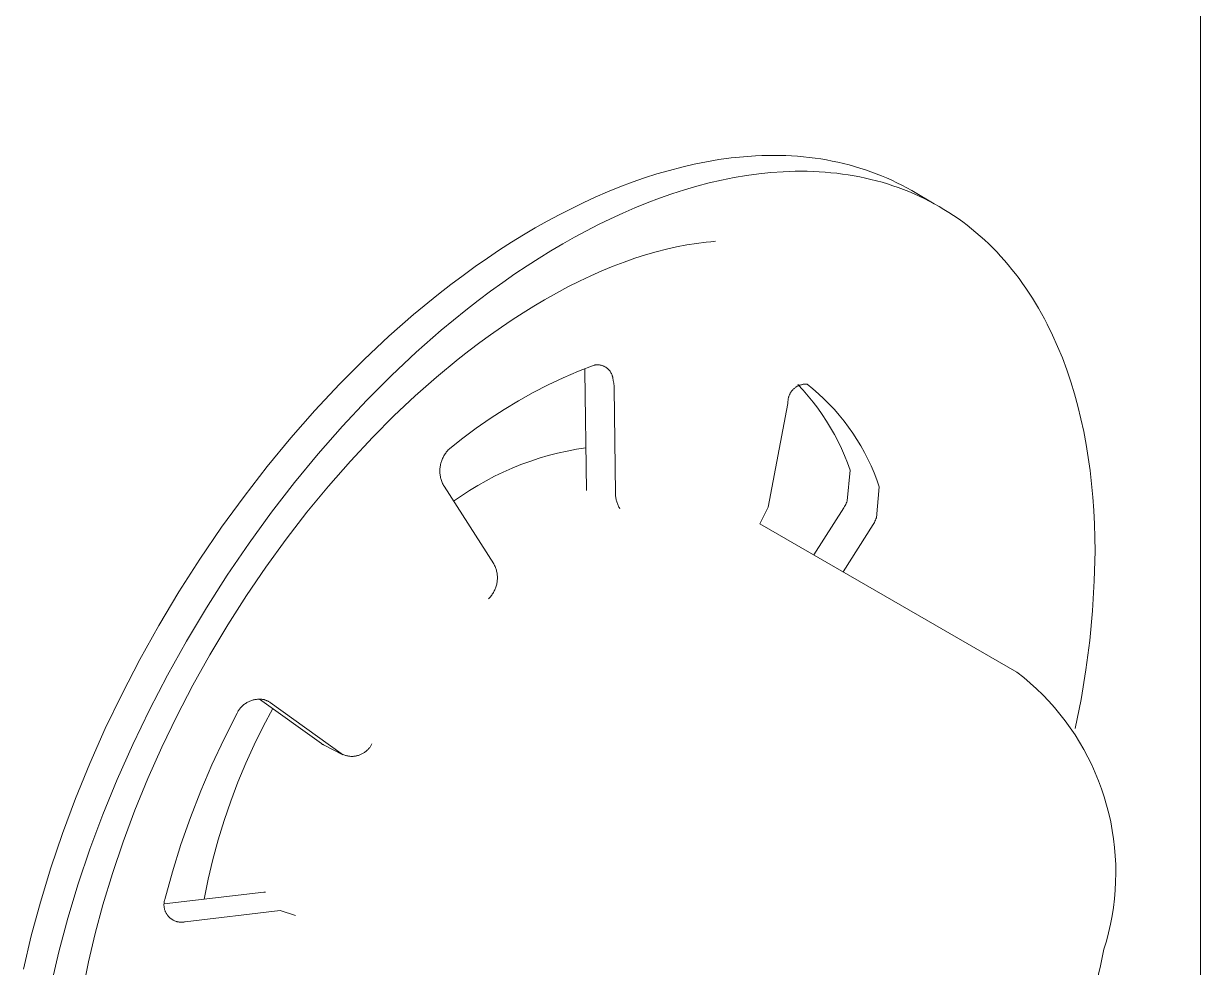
# Model space of a CAD drawing. Header units: inches. Extents: x -6.5 to 91.7, y -2.1 to 67.1.
# Drawn here: x 83.7084 to 84.1136, y 55.2682 to 55.5931 of the extents above; entities that cross this region are included whole.
import ezdxf

# ---------------------------------------------------------------- set-up
doc = ezdxf.new("R2010")
doc.units = ezdxf.units.IN
doc.layers.add('ZANO_R', color=7, linetype='Continuous', lineweight=0)

msp = doc.modelspace()

# ---------------------------------------------------------------- linework, layer by layer
at = {"layer": 'ZANO_R'}
for p, q in [((84.11362, 53.89531), (84.11362, 55.90251)), ((83.95629, 55.54731), (83.95207, 55.54688)), ((83.96049, 55.5476), (83.95629, 55.54731)), ((83.96257, 55.54769), (83.96049, 55.5476)), ((83.96465, 55.54775), (83.96257, 55.54769)), ((83.96672, 55.54776), (83.96465, 55.54775)), ((83.96878, 55.54774), (83.96672, 55.54776)), ((83.97084, 55.54768), (83.96878, 55.54774)), ((83.97288, 55.54759), (83.97084, 55.54768)), ((83.97491, 55.54745), (83.97288, 55.54759)), ((83.97693, 55.54728), (83.97491, 55.54745)), ((83.97894, 55.54706), (83.97693, 55.54728)), ((83.93504, 55.54373), (83.93077, 55.54261)), ((83.93931, 55.54472), (83.93504, 55.54373)), ((83.94358, 55.54558), (83.93931, 55.54472)), ((83.94783, 55.5463), (83.94358, 55.54558)), ((83.95207, 55.54688), (83.94783, 55.5463)), ((83.98094, 55.54681), (83.97894, 55.54706)), ((83.98292, 55.54652), (83.98094, 55.54681)), ((83.9849, 55.54619), (83.98292, 55.54652)), ((83.98685, 55.54582), (83.9849, 55.54619)), ((83.9888, 55.54542), (83.98685, 55.54582)), ((83.99072, 55.54497), (83.9888, 55.54542)), ((83.99264, 55.54448), (83.99072, 55.54497)), ((83.99453, 55.54396), (83.99264, 55.54448)), ((83.99641, 55.54339), (83.99453, 55.54396)), ((83.99828, 55.54279), (83.99641, 55.54339)), ((83.92222, 55.54), (83.91796, 55.53851)), ((83.92649, 55.54137), (83.92222, 55.54)), ((83.93077, 55.54261), (83.92649, 55.54137)), ((83.9445, 55.53827), (83.94877, 55.53926)), ((83.94877, 55.53926), (83.95304, 55.54012)), ((83.95304, 55.54012), (83.95729, 55.54084)), ((83.95729, 55.54084), (83.96153, 55.54141)), ((83.96153, 55.54141), (83.96575, 55.54185)), ((83.96575, 55.54185), (83.96994, 55.54214)), ((83.96994, 55.54214), (83.97203, 55.54223)), ((83.97203, 55.54223), (83.97411, 55.54229)), ((83.97411, 55.54229), (83.97618, 55.5423)), ((83.97618, 55.5423), (83.97824, 55.54228)), ((83.97824, 55.54228), (83.9803, 55.54222)), ((83.9803, 55.54222), (83.98234, 55.54212)), ((83.98234, 55.54212), (83.98437, 55.54199)), ((83.98437, 55.54199), (83.98639, 55.54181)), ((83.98639, 55.54181), (83.9884, 55.5416)), ((83.9884, 55.5416), (83.9904, 55.54135)), ((83.9904, 55.54135), (83.99238, 55.54106)), ((83.99238, 55.54106), (83.99435, 55.54073)), ((83.99435, 55.54073), (83.99631, 55.54036)), ((83.99631, 55.54036), (83.99825, 55.53995)), ((83.99825, 55.53995), (84.00018, 55.53951)), ((84.00012, 55.54215), (83.99828, 55.54279)), ((84.00195, 55.54147), (84.00012, 55.54215)), ((84.00018, 55.53951), (84.00209, 55.53902)), ((84.00376, 55.54075), (84.00195, 55.54147)), ((84.00209, 55.53902), (84.00399, 55.5385)), ((84.00555, 55.53999), (84.00376, 55.54075)), ((84.00732, 55.53919), (84.00555, 55.53999)), ((84.00907, 55.53836), (84.00732, 55.53919)), ((83.90948, 55.53519), (83.90527, 55.53336)), ((83.91372, 55.5369), (83.90948, 55.53519)), ((83.91796, 55.53851), (83.91372, 55.5369)), ((83.93168, 55.53454), (83.93595, 55.5359)), ((83.93595, 55.5359), (83.94022, 55.53715)), ((83.94022, 55.53715), (83.9445, 55.53827)), ((84.00399, 55.5385), (84.00587, 55.53793)), ((84.00587, 55.53793), (84.00773, 55.53733)), ((84.00773, 55.53733), (84.00958, 55.53669)), ((84.0108, 55.53748), (84.00907, 55.53836)), ((84.00958, 55.53669), (84.01141, 55.53601)), ((84.01251, 55.53657), (84.0108, 55.53748)), ((84.01141, 55.53601), (84.01322, 55.53529)), ((84.0142, 55.53562), (84.01251, 55.53657)), ((84.01322, 55.53529), (84.01501, 55.53453)), ((84.02198, 55.53113), (84.0142, 55.53562)), ((83.90108, 55.53144), (83.89692, 55.52941)), ((83.90527, 55.53336), (83.90108, 55.53144)), ((83.91894, 55.52973), (83.92317, 55.53144)), ((83.92317, 55.53144), (83.92742, 55.53305)), ((83.92742, 55.53305), (83.93168, 55.53454)), ((84.01501, 55.53453), (84.01678, 55.53373)), ((84.01678, 55.53373), (84.01853, 55.5329)), ((84.01853, 55.5329), (84.02026, 55.53202)), ((84.02026, 55.53202), (84.02197, 55.53111)), ((84.02197, 55.53111), (84.02366, 55.53016)), ((83.89279, 55.52729), (83.88868, 55.52508)), ((83.89692, 55.52941), (83.89279, 55.52729)), ((83.91054, 55.52598), (83.91473, 55.5279)), ((83.91473, 55.5279), (83.91894, 55.52973)), ((84.02366, 55.53016), (84.02532, 55.52918)), ((84.02532, 55.52918), (84.02697, 55.52815)), ((84.02697, 55.52815), (84.02859, 55.52709)), ((84.02859, 55.52709), (84.03019, 55.52599)), ((83.88868, 55.52508), (83.88462, 55.52279)), ((83.90225, 55.52183), (83.90638, 55.52395)), ((83.90638, 55.52395), (83.91054, 55.52598)), ((84.03019, 55.52599), (84.03176, 55.52486)), ((84.03176, 55.52486), (84.03331, 55.52369)), ((84.03331, 55.52369), (84.03484, 55.52248)), ((83.88055, 55.52039), (83.87645, 55.51786)), ((83.88462, 55.52279), (83.88055, 55.52039)), ((83.89408, 55.51733), (83.89814, 55.51962)), ((83.89814, 55.51962), (83.90225, 55.52183)), ((84.03484, 55.52248), (84.03634, 55.52124)), ((84.03634, 55.52124), (84.03782, 55.51996)), ((84.03782, 55.51996), (84.03928, 55.51865)), ((83.87231, 55.51521), (83.86815, 55.51243)), ((83.87645, 55.51786), (83.87231, 55.51521)), ((83.88591, 55.5124), (83.89001, 55.51493)), ((83.89001, 55.51493), (83.89408, 55.51733)), ((83.92978, 55.51549), (83.92621, 55.51457)), ((83.93329, 55.51628), (83.92978, 55.51549)), ((83.93674, 55.51694), (83.93329, 55.51628)), ((83.94013, 55.51748), (83.93674, 55.51694)), ((83.94345, 55.51789), (83.94013, 55.51748)), ((83.94509, 55.51805), (83.94345, 55.51789)), ((83.94671, 55.51818), (83.94509, 55.51805)), ((84.03928, 55.51865), (84.04071, 55.5173)), ((84.04071, 55.5173), (84.04211, 55.51592)), ((84.04211, 55.51592), (84.04349, 55.51451)), ((83.86815, 55.51243), (83.86396, 55.50951)), ((83.88177, 55.50975), (83.88591, 55.5124)), ((83.91518, 55.51104), (83.91141, 55.5096)), ((83.91891, 55.51235), (83.91518, 55.51104)), ((83.92259, 55.51353), (83.91891, 55.51235)), ((83.92621, 55.51457), (83.92259, 55.51353)), ((84.04349, 55.51451), (84.04484, 55.51306)), ((84.04484, 55.51306), (84.04616, 55.51158)), ((84.04616, 55.51158), (84.04746, 55.51007)), ((83.86396, 55.50951), (83.85975, 55.50647)), ((83.87342, 55.50405), (83.87761, 55.50696)), ((83.87761, 55.50696), (83.88177, 55.50975)), ((83.90758, 55.50802), (83.90372, 55.50631)), ((83.91141, 55.5096), (83.90758, 55.50802)), ((84.04746, 55.51007), (84.04873, 55.50853)), ((84.04873, 55.50853), (84.04997, 55.50695)), ((84.04997, 55.50695), (84.05119, 55.50535)), ((83.85552, 55.5033), (83.85127, 55.5)), ((83.85975, 55.50647), (83.85552, 55.5033)), ((83.86921, 55.50101), (83.87342, 55.50405)), ((83.8998, 55.50446), (83.89585, 55.50248)), ((83.90372, 55.50631), (83.8998, 55.50446)), ((84.05119, 55.50535), (84.05238, 55.50372)), ((84.05238, 55.50372), (84.05354, 55.50205)), ((83.85127, 55.5), (83.84274, 55.49301)), ((83.86498, 55.49784), (83.86921, 55.50101)), ((83.89187, 55.50035), (83.88784, 55.49809)), ((83.89585, 55.50248), (83.89187, 55.50035)), ((84.05354, 55.50205), (84.05467, 55.50036)), ((84.05467, 55.50036), (84.05578, 55.49864)), ((84.05578, 55.49864), (84.05686, 55.49689)), ((83.8522, 55.48755), (83.86073, 55.49454)), ((83.86073, 55.49454), (83.86498, 55.49784)), ((83.88413, 55.49589), (83.88041, 55.49359)), ((83.88784, 55.49809), (83.88413, 55.49589)), ((84.05686, 55.49689), (84.05791, 55.49512)), ((84.05791, 55.49512), (84.05893, 55.49332)), ((83.84274, 55.49301), (83.83419, 55.48551)), ((83.87668, 55.49118), (83.87295, 55.48867)), ((83.88041, 55.49359), (83.87668, 55.49118)), ((84.05893, 55.49332), (84.05992, 55.49149)), ((84.05992, 55.49149), (84.06089, 55.48964)), ((83.84365, 55.48005), (83.8522, 55.48755)), ((83.87295, 55.48867), (83.86922, 55.48605)), ((84.06089, 55.48964), (84.06273, 55.48586)), ((83.83419, 55.48551), (83.82566, 55.47749)), ((83.86549, 55.48334), (83.86176, 55.48052)), ((83.86922, 55.48605), (83.86549, 55.48334)), ((84.06273, 55.48586), (84.06446, 55.48199)), ((83.83511, 55.47203), (83.84365, 55.48005)), ((83.86176, 55.48052), (83.85804, 55.4776)), ((84.06446, 55.48199), (84.06608, 55.47803)), ((83.82566, 55.47749), (83.81716, 55.46899)), ((83.85804, 55.4776), (83.85062, 55.47147)), ((83.89954, 55.47347), (83.90491, 55.47558)), ((83.90167, 55.47438), (83.90171, 55.4735)), ((83.90491, 55.47558), (83.9051, 55.47561)), ((83.9051, 55.47561), (83.90528, 55.47563)), ((83.90528, 55.47563), (83.90547, 55.47565)), ((83.90547, 55.47565), (83.90566, 55.47567)), ((83.90566, 55.47567), (83.90584, 55.47568)), ((83.90584, 55.47568), (83.90603, 55.47568)), ((83.90603, 55.47568), (83.90622, 55.47567)), ((83.90622, 55.47567), (83.90641, 55.47566)), ((83.90641, 55.47566), (83.90659, 55.47564)), ((83.90659, 55.47564), (83.90678, 55.47562)), ((83.90678, 55.47562), (83.90696, 55.47558)), ((83.90696, 55.47558), (83.90715, 55.47555)), ((83.90715, 55.47555), (83.90733, 55.4755)), ((83.90733, 55.4755), (83.90751, 55.47545)), ((83.90751, 55.47545), (83.90769, 55.4754)), ((83.90769, 55.4754), (83.90786, 55.47533)), ((83.90786, 55.47533), (83.90804, 55.47527)), ((83.90804, 55.47527), (83.90821, 55.47519)), ((83.90821, 55.47519), (83.90838, 55.47511)), ((83.90838, 55.47511), (83.90855, 55.47503)), ((83.90855, 55.47503), (83.90871, 55.47493)), ((83.90871, 55.47493), (83.90887, 55.47484)), ((83.90887, 55.47484), (83.90903, 55.47473)), ((83.90903, 55.47473), (83.90918, 55.47463)), ((83.90918, 55.47463), (83.90933, 55.47451)), ((83.90933, 55.47451), (83.90947, 55.47439)), ((83.90947, 55.47439), (83.90961, 55.47427)), ((83.90961, 55.47427), (83.90975, 55.47414)), ((84.06608, 55.47803), (84.06758, 55.47398)), ((83.82662, 55.46353), (83.83511, 55.47203)), ((83.85062, 55.47147), (83.84325, 55.46495)), ((83.88903, 55.46873), (83.89425, 55.47119)), ((83.89425, 55.47119), (83.89954, 55.47347)), ((83.90171, 55.4735), (83.90224, 55.43237)), ((83.90975, 55.47414), (83.90988, 55.47401)), ((83.90988, 55.47401), (83.91001, 55.47387)), ((83.91001, 55.47387), (83.91013, 55.47373)), ((83.91013, 55.47373), (83.91025, 55.47359)), ((83.91025, 55.47359), (83.91036, 55.47344)), ((83.91036, 55.47344), (83.91047, 55.47328)), ((83.91047, 55.47328), (83.91057, 55.47313)), ((83.91057, 55.47313), (83.91067, 55.47297)), ((83.91067, 55.47297), (83.91076, 55.4728)), ((83.91076, 55.4728), (83.91085, 55.47263)), ((83.91085, 55.47263), (83.91093, 55.47247)), ((83.91093, 55.47247), (83.911, 55.47229)), ((83.911, 55.47229), (83.91107, 55.47212)), ((83.91107, 55.47212), (83.91113, 55.47194)), ((83.91113, 55.47194), (83.91119, 55.47176)), ((83.91119, 55.47176), (83.91123, 55.47158)), ((83.91123, 55.47158), (83.91128, 55.4714)), ((83.91128, 55.4714), (83.91131, 55.47122)), ((83.91131, 55.47122), (83.91135, 55.47103)), ((83.91135, 55.47103), (83.91137, 55.47085)), ((83.91137, 55.47085), (83.91139, 55.47066)), ((83.91139, 55.47066), (83.91149, 55.47024)), ((83.91149, 55.47024), (83.91157, 55.46982)), ((84.06758, 55.47398), (84.06898, 55.46986)), ((83.81716, 55.46899), (83.80875, 55.46)), ((83.87885, 55.4633), (83.88389, 55.4661)), ((83.88389, 55.4661), (83.88903, 55.46873)), ((83.91157, 55.46982), (83.91164, 55.4694)), ((83.91164, 55.4694), (83.9117, 55.46897)), ((83.9117, 55.46897), (83.91174, 55.46855)), ((83.91174, 55.46855), (83.91176, 55.46812)), ((83.91176, 55.46812), (83.91178, 55.46769)), ((83.91178, 55.46769), (83.91224, 55.4314)), ((83.9724, 55.46589), (83.97251, 55.46607)), ((83.97251, 55.46607), (83.97262, 55.46625)), ((83.97262, 55.46625), (83.97275, 55.46643)), ((83.97275, 55.46643), (83.97288, 55.46661)), ((83.97288, 55.46661), (83.97301, 55.46678)), ((83.97301, 55.46678), (83.97315, 55.46694)), ((83.97315, 55.46694), (83.9733, 55.4671)), ((83.9733, 55.4671), (83.97345, 55.46726)), ((83.97345, 55.46726), (83.9736, 55.46741)), ((83.9736, 55.46741), (83.97377, 55.46755)), ((83.97377, 55.46755), (83.97393, 55.46769)), ((83.97393, 55.46769), (83.9741, 55.46782)), ((83.9741, 55.46782), (83.97428, 55.46795)), ((83.97428, 55.46795), (83.97446, 55.46807)), ((83.97446, 55.46807), (83.97465, 55.46818)), ((83.97465, 55.46818), (83.97483, 55.46829)), ((83.97483, 55.46829), (83.97503, 55.46839)), ((83.97497, 55.46887), (83.9768, 55.46692)), ((83.97503, 55.46839), (83.97522, 55.46848)), ((83.97522, 55.46848), (83.97542, 55.46857)), ((83.97542, 55.46857), (83.97562, 55.46865)), ((83.97562, 55.46865), (83.97582, 55.46872)), ((83.97582, 55.46872), (83.97603, 55.46878)), ((83.97603, 55.46878), (83.97624, 55.46884)), ((83.97624, 55.46884), (83.97645, 55.46889)), ((83.97645, 55.46889), (83.97666, 55.46894)), ((83.97666, 55.46894), (83.97688, 55.46897)), ((83.9768, 55.46692), (83.97856, 55.46491)), ((83.97688, 55.46897), (83.97709, 55.469)), ((83.97709, 55.469), (83.97731, 55.46902)), ((83.97731, 55.46902), (83.97752, 55.46904)), ((83.97752, 55.46904), (83.97774, 55.46904)), ((83.97774, 55.46904), (83.97795, 55.46904)), ((83.97795, 55.46904), (83.97817, 55.46903)), ((83.97817, 55.46903), (83.98017, 55.46741)), ((83.98017, 55.46741), (83.98212, 55.46571)), ((84.06898, 55.46986), (84.07026, 55.46567)), ((83.81821, 55.45454), (83.82662, 55.46353)), ((83.84325, 55.46495), (83.83594, 55.45807)), ((83.8739, 55.46034), (83.87885, 55.4633)), ((83.96477, 55.42671), (83.97162, 55.46234)), ((83.9716, 55.46299), (83.97161, 55.46321)), ((83.9716, 55.46278), (83.9716, 55.46299)), ((83.97161, 55.46256), (83.9716, 55.46278)), ((83.97161, 55.46321), (83.97163, 55.46342)), ((83.97162, 55.46234), (83.97161, 55.46256)), ((83.97163, 55.46342), (83.97165, 55.46364)), ((83.97165, 55.46364), (83.97168, 55.46385)), ((83.97168, 55.46385), (83.97172, 55.46407)), ((83.97172, 55.46407), (83.97177, 55.46428)), ((83.97177, 55.46428), (83.97182, 55.46449)), ((83.97182, 55.46449), (83.97188, 55.4647)), ((83.97188, 55.4647), (83.97195, 55.4649)), ((83.97195, 55.4649), (83.97203, 55.4651)), ((83.97203, 55.4651), (83.97211, 55.4653)), ((83.97211, 55.4653), (83.9722, 55.4655)), ((83.9722, 55.4655), (83.9723, 55.46569)), ((83.9723, 55.46569), (83.9724, 55.46589)), ((83.97856, 55.46491), (83.98025, 55.46284)), ((83.98025, 55.46284), (83.98187, 55.46071)), ((83.98212, 55.46571), (83.984, 55.46395)), ((83.984, 55.46395), (83.98583, 55.46213)), ((83.98583, 55.46213), (83.98759, 55.46024)), ((84.07026, 55.46567), (84.07142, 55.4614)), ((83.80875, 55.46), (83.80045, 55.45055)), ((83.83594, 55.45807), (83.82872, 55.45082)), ((83.86906, 55.4572), (83.8739, 55.46034)), ((83.98187, 55.46071), (83.98342, 55.45853)), ((83.98342, 55.45853), (83.98489, 55.4563)), ((83.98759, 55.46024), (83.98928, 55.45829)), ((83.98928, 55.45829), (83.99091, 55.45629)), ((84.07142, 55.4614), (84.07248, 55.45708)), ((83.80991, 55.44509), (83.81821, 55.45454)), ((83.8597, 55.45047), (83.86432, 55.45391)), ((83.86432, 55.45391), (83.86906, 55.4572)), ((83.98489, 55.4563), (83.98628, 55.45402)), ((83.98628, 55.45402), (83.9876, 55.45169)), ((83.99091, 55.45629), (83.99246, 55.45423)), ((83.99246, 55.45423), (83.99395, 55.45212)), ((84.07248, 55.45708), (84.07343, 55.4527)), ((83.80045, 55.45055), (83.7923, 55.44068)), ((83.82872, 55.45082), (83.82097, 55.44254)), ((83.85519, 55.44687), (83.8597, 55.45047)), ((83.9876, 55.45169), (83.98884, 55.44933)), ((83.99395, 55.45212), (83.99536, 55.44996)), ((83.99536, 55.44996), (83.99669, 55.44775)), ((84.07343, 55.4527), (84.07427, 55.44826)), ((83.85398, 55.44557), (83.8542, 55.44584)), ((83.8542, 55.44584), (83.85444, 55.44611)), ((83.85444, 55.44611), (83.85468, 55.44637)), ((83.85468, 55.44637), (83.85493, 55.44662)), ((83.85493, 55.44662), (83.85519, 55.44687)), ((83.89231, 55.44526), (83.89554, 55.44598)), ((83.89554, 55.44598), (83.89879, 55.4466)), ((83.89879, 55.4466), (83.90205, 55.44711)), ((83.98884, 55.44933), (83.99, 55.44692)), ((83.99, 55.44692), (83.99107, 55.44447)), ((83.99669, 55.44775), (83.99795, 55.4455)), ((84.07427, 55.44826), (84.075, 55.44378)), ((83.80176, 55.43522), (83.80991, 55.44509)), ((83.82097, 55.44254), (83.8134, 55.4339)), ((83.85202, 55.44142), (83.8521, 55.44177)), ((83.8521, 55.44177), (83.8522, 55.44211)), ((83.8522, 55.44211), (83.85231, 55.44245)), ((83.85231, 55.44245), (83.85242, 55.44278)), ((83.85242, 55.44278), (83.85255, 55.44311)), ((83.85255, 55.44311), (83.8527, 55.44344)), ((83.8527, 55.44344), (83.85285, 55.44376)), ((83.85285, 55.44376), (83.85301, 55.44408)), ((83.85301, 55.44408), (83.85318, 55.44439)), ((83.85318, 55.44439), (83.85337, 55.44469)), ((83.85337, 55.44469), (83.85356, 55.44499)), ((83.85356, 55.44499), (83.85377, 55.44528)), ((83.85377, 55.44528), (83.85398, 55.44557)), ((83.87969, 55.44131), (83.8828, 55.44245)), ((83.8828, 55.44245), (83.88594, 55.44349)), ((83.88594, 55.44349), (83.88911, 55.44442)), ((83.88911, 55.44442), (83.89231, 55.44526)), ((83.99107, 55.44447), (83.99206, 55.44199)), ((83.99206, 55.44199), (83.99297, 55.43947)), ((83.99795, 55.4455), (83.99913, 55.4432)), ((83.99913, 55.4432), (84.00023, 55.44087)), ((84.075, 55.44378), (84.07563, 55.43926)), ((83.7923, 55.44068), (83.78434, 55.4304)), ((83.85177, 55.4393), (83.85178, 55.43966)), ((83.85177, 55.43895), (83.85177, 55.4393)), ((83.85178, 55.43859), (83.85177, 55.43895)), ((83.85178, 55.43966), (83.85181, 55.44001)), ((83.85181, 55.43824), (83.85178, 55.43859)), ((83.85181, 55.44001), (83.85184, 55.44037)), ((83.85185, 55.43789), (83.85181, 55.43824)), ((83.85184, 55.44037), (83.85189, 55.44072)), ((83.85189, 55.43753), (83.85185, 55.43789)), ((83.85189, 55.44072), (83.85195, 55.44107)), ((83.85195, 55.44107), (83.85202, 55.44142)), ((83.87063, 55.4373), (83.8736, 55.43873)), ((83.8736, 55.43873), (83.87663, 55.44007)), ((83.87663, 55.44007), (83.87969, 55.44131)), ((83.99202, 55.42884), (83.99297, 55.43947)), ((84.00023, 55.44087), (84.00124, 55.4385)), ((84.00124, 55.4385), (84.00218, 55.4361)), ((84.07563, 55.43926), (84.07616, 55.4347)), ((83.7938, 55.42494), (83.80176, 55.43522)), ((83.8134, 55.4339), (83.80602, 55.42493)), ((83.85196, 55.43718), (83.85189, 55.43753)), ((83.85203, 55.43683), (83.85196, 55.43718)), ((83.85211, 55.43649), (83.85203, 55.43683)), ((83.85221, 55.43615), (83.85211, 55.43649)), ((83.85232, 55.43581), (83.85221, 55.43615)), ((83.85244, 55.43547), (83.85232, 55.43581)), ((83.85257, 55.43514), (83.85244, 55.43547)), ((83.85271, 55.43482), (83.85257, 55.43514)), ((83.85286, 55.4345), (83.85271, 55.43482)), ((83.85303, 55.43418), (83.85286, 55.4345)), ((83.8532, 55.43387), (83.85303, 55.43418)), ((83.87032, 55.40719), (83.8532, 55.43387)), ((83.86199, 55.43241), (83.86482, 55.43413)), ((83.86482, 55.43413), (83.8677, 55.43576)), ((83.8677, 55.43576), (83.87063, 55.4373)), ((84.00303, 55.43366), (84.00209, 55.42303)), ((84.00218, 55.4361), (84.00303, 55.43366)), ((84.07616, 55.4347), (84.07659, 55.43011)), ((83.78434, 55.4304), (83.7766, 55.41975)), ((83.85652, 55.4287), (83.85923, 55.4306)), ((83.85923, 55.4306), (83.86199, 55.43241)), ((83.91224, 55.4314), (83.91225, 55.43107)), ((83.91225, 55.43107), (83.91226, 55.43075)), ((83.91226, 55.43075), (83.91228, 55.43042)), ((83.91228, 55.43042), (83.91232, 55.4301)), ((83.91232, 55.4301), (83.91237, 55.42978)), ((83.91237, 55.42978), (83.91242, 55.42946)), ((84.07659, 55.43011), (84.07692, 55.42549)), ((83.91242, 55.42946), (83.91249, 55.42914)), ((83.91249, 55.42914), (83.91257, 55.42882)), ((83.91257, 55.42882), (83.91266, 55.42851)), ((83.91266, 55.42851), (83.91276, 55.4282)), ((83.91276, 55.4282), (83.91287, 55.42789)), ((83.91287, 55.42789), (83.91299, 55.42759)), ((83.91299, 55.42759), (83.91313, 55.42729)), ((83.91313, 55.42729), (83.91327, 55.427)), ((83.91327, 55.427), (83.91342, 55.42671)), ((83.91342, 55.42671), (83.91358, 55.42643)), ((83.91358, 55.42643), (83.91375, 55.42615)), ((83.96194, 55.42099), (83.96477, 55.42671)), ((83.99084, 55.42649), (83.98051, 55.41028)), ((83.99107, 55.42687), (83.99084, 55.42649)), ((83.99128, 55.42725), (83.99107, 55.42687)), ((83.99149, 55.42764), (83.99128, 55.42725)), ((83.99168, 55.42803), (83.99149, 55.42764)), ((83.99186, 55.42844), (83.99168, 55.42803)), ((83.99202, 55.42884), (83.99186, 55.42844)), ((83.78606, 55.41429), (83.7938, 55.42494)), ((83.80602, 55.42493), (83.79885, 55.41565)), ((84.00155, 55.42183), (84.00135, 55.42144)), ((84.00174, 55.42222), (84.00155, 55.42183)), ((84.00192, 55.42263), (84.00174, 55.42222)), ((84.00209, 55.42303), (84.00192, 55.42263)), ((84.07692, 55.42549), (84.07715, 55.42085)), ((83.7766, 55.41975), (83.76911, 55.40878)), ((83.96194, 55.42099), (84.05045, 55.36989)), ((84.00091, 55.42068), (83.99057, 55.40447)), ((84.00113, 55.42105), (84.00091, 55.42068)), ((84.00135, 55.42144), (84.00113, 55.42105)), ((84.07715, 55.42085), (84.07728, 55.4162)), ((83.77857, 55.40332), (83.78606, 55.41429)), ((83.79885, 55.41565), (83.79191, 55.40608)), ((84.07728, 55.4162), (84.07733, 55.41153)), ((84.07733, 55.41153), (84.07708, 55.40127)), ((83.76911, 55.40878), (83.76192, 55.39751)), ((83.79191, 55.40608), (83.78522, 55.39624)), ((83.87048, 55.40689), (83.87032, 55.40719)), ((83.87063, 55.40657), (83.87048, 55.40689)), ((83.87078, 55.40626), (83.87063, 55.40657)), ((83.87091, 55.40594), (83.87078, 55.40626)), ((83.87103, 55.40561), (83.87091, 55.40594)), ((83.87113, 55.40528), (83.87103, 55.40561)), ((83.77137, 55.39205), (83.77857, 55.40332)), ((83.87123, 55.40495), (83.87113, 55.40528)), ((83.87131, 55.40462), (83.87123, 55.40495)), ((83.87139, 55.40428), (83.87131, 55.40462)), ((83.87145, 55.40394), (83.87139, 55.40428)), ((83.8715, 55.40359), (83.87145, 55.40394)), ((83.87154, 55.40325), (83.8715, 55.40359)), ((83.87151, 55.40118), (83.87154, 55.40152)), ((83.87156, 55.40291), (83.87154, 55.40325)), ((83.87154, 55.40152), (83.87156, 55.40187)), ((83.87157, 55.40256), (83.87156, 55.40291)), ((83.87156, 55.40187), (83.87158, 55.40221)), ((83.87158, 55.40221), (83.87157, 55.40256)), ((84.07708, 55.40127), (84.07648, 55.39102)), ((83.76192, 55.39751), (83.75504, 55.386)), ((83.87, 55.39698), (83.87018, 55.39727)), ((83.87018, 55.39727), (83.87035, 55.39757)), ((83.87035, 55.39757), (83.87051, 55.39788)), ((83.87051, 55.39788), (83.87067, 55.39819)), ((83.87067, 55.39819), (83.8708, 55.39851)), ((83.8708, 55.39851), (83.87093, 55.39883)), ((83.87093, 55.39883), (83.87105, 55.39915)), ((83.87105, 55.39915), (83.87115, 55.39948)), ((83.87115, 55.39948), (83.87125, 55.39982)), ((83.87125, 55.39982), (83.87133, 55.40015)), ((83.87133, 55.40015), (83.8714, 55.40049)), ((83.8714, 55.40049), (83.87146, 55.40083)), ((83.87146, 55.40083), (83.87151, 55.40118)), ((83.78522, 55.39624), (83.77878, 55.38616)), ((83.86846, 55.39512), (83.8687, 55.39536)), ((83.8687, 55.39536), (83.86894, 55.39561)), ((83.86894, 55.39561), (83.86917, 55.39587)), ((83.86917, 55.39587), (83.86939, 55.39613)), ((83.86939, 55.39613), (83.86961, 55.39641)), ((83.86961, 55.39641), (83.86981, 55.39669)), ((83.86981, 55.39669), (83.87, 55.39698)), ((83.7645, 55.38054), (83.77137, 55.39205)), ((84.07648, 55.39102), (84.07552, 55.38081)), ((83.75504, 55.386), (83.74851, 55.37428)), ((83.77878, 55.38616), (83.77262, 55.37585)), ((83.75796, 55.36882), (83.7645, 55.38054)), ((84.07552, 55.38081), (84.07421, 55.37063)), ((83.74851, 55.37428), (83.74235, 55.36242)), ((83.77262, 55.37585), (83.76677, 55.36536)), ((83.75181, 55.35696), (83.75796, 55.36882)), ((84.05045, 55.36989), (84.05277, 55.36805)), ((84.07421, 55.37063), (84.07254, 55.36051)), ((83.76677, 55.36536), (83.76126, 55.35474)), ((84.05277, 55.36805), (84.05502, 55.36613)), ((84.05502, 55.36613), (84.05721, 55.36414)), ((83.74235, 55.36242), (83.73658, 55.35045)), ((84.05721, 55.36414), (84.05933, 55.36207)), ((84.05933, 55.36207), (84.06137, 55.35994)), ((83.74604, 55.34499), (83.75181, 55.35696)), ((83.78236, 55.35652), (83.78252, 55.35677)), ((83.78252, 55.35677), (83.78269, 55.35701)), ((83.78269, 55.35701), (83.78287, 55.35725)), ((83.78287, 55.35725), (83.78305, 55.35749)), ((83.78305, 55.35749), (83.78325, 55.35771)), ((83.78325, 55.35771), (83.78345, 55.35793)), ((83.78345, 55.35793), (83.78366, 55.35814)), ((83.78366, 55.35814), (83.78387, 55.35835)), ((83.78387, 55.35835), (83.78409, 55.35855)), ((83.78409, 55.35855), (83.78432, 55.35873)), ((83.78432, 55.35873), (83.78456, 55.35892)), ((83.78456, 55.35892), (83.7848, 55.35909)), ((83.7848, 55.35909), (83.78505, 55.35925)), ((83.78505, 55.35925), (83.7853, 55.35941)), ((83.7853, 55.35941), (83.78556, 55.35955)), ((83.78556, 55.35955), (83.78583, 55.35969)), ((83.78583, 55.35969), (83.7861, 55.35982)), ((83.7861, 55.35982), (83.78637, 55.35994)), ((83.78637, 55.35994), (83.78665, 55.36005)), ((83.78665, 55.36005), (83.78693, 55.36015)), ((83.78693, 55.36015), (83.78721, 55.36024)), ((83.78721, 55.36024), (83.7875, 55.36032)), ((83.7875, 55.36032), (83.78779, 55.36039)), ((83.78779, 55.36039), (83.78808, 55.36044)), ((83.78808, 55.36044), (83.78837, 55.36049)), ((83.78837, 55.36049), (83.78867, 55.36053)), ((83.78867, 55.36053), (83.78896, 55.36056)), ((83.78896, 55.36056), (83.78926, 55.36058)), ((83.78926, 55.36058), (83.78956, 55.36059)), ((83.78956, 55.36059), (83.78986, 55.36058)), ((83.78968, 55.36064), (83.81099, 55.34532)), ((83.78986, 55.36058), (83.79015, 55.36057)), ((83.79015, 55.36057), (83.79045, 55.36055)), ((83.79045, 55.36055), (83.79075, 55.36051)), ((83.79075, 55.36051), (83.79104, 55.36047)), ((83.79093, 55.35119), (83.79425, 55.35736)), ((83.79104, 55.36047), (83.79125, 55.36042)), ((83.79125, 55.36042), (83.79145, 55.36036)), ((83.79145, 55.36036), (83.79166, 55.3603)), ((83.79166, 55.3603), (83.79186, 55.36023)), ((83.79186, 55.36023), (83.79206, 55.36015)), ((83.79206, 55.36015), (83.79225, 55.36006)), ((83.79225, 55.36006), (83.79244, 55.35997)), ((83.79244, 55.35997), (83.79263, 55.35988)), ((83.79263, 55.35988), (83.79282, 55.35977)), ((83.79282, 55.35977), (83.793, 55.35966)), ((83.793, 55.35966), (83.79318, 55.35955)), ((83.79318, 55.35955), (83.79336, 55.35942)), ((83.79336, 55.35942), (83.8178, 55.34185)), ((84.06137, 55.35994), (84.06334, 55.35773)), ((84.06334, 55.35773), (84.06524, 55.35546)), ((84.07254, 55.36051), (84.07052, 55.35045)), ((83.76126, 55.35474), (83.75608, 55.34402)), ((83.77748, 55.34696), (83.78193, 55.35573)), ((83.78193, 55.35573), (83.78207, 55.356)), ((83.78207, 55.356), (83.78221, 55.35626)), ((83.78221, 55.35626), (83.78236, 55.35652)), ((84.06524, 55.35546), (84.06706, 55.35313)), ((84.06706, 55.35313), (84.06879, 55.35073)), ((83.73658, 55.35045), (83.73124, 55.33842)), ((83.78783, 55.34491), (83.79093, 55.35119)), ((84.06879, 55.35073), (84.07045, 55.34828)), ((83.74069, 55.33296), (83.74604, 55.34499)), ((83.77331, 55.33804), (83.77748, 55.34696)), ((83.78493, 55.33853), (83.78783, 55.34491)), ((83.81099, 55.34532), (83.81113, 55.34522)), ((83.81113, 55.34522), (83.81127, 55.34513)), ((83.81127, 55.34513), (83.81142, 55.34504)), ((83.81142, 55.34504), (83.81157, 55.34495)), ((83.81157, 55.34495), (83.81172, 55.34487)), ((83.81838, 55.34148), (83.81172, 55.34487)), ((83.82787, 55.34434), (83.82801, 55.34457)), ((83.82801, 55.34457), (83.82814, 55.3448)), ((83.82814, 55.3448), (83.82827, 55.34503)), ((83.82827, 55.34503), (83.82839, 55.34527)), ((84.07045, 55.34828), (84.07202, 55.34577)), ((84.07202, 55.34577), (84.0735, 55.34321)), ((83.75608, 55.34402), (83.75127, 55.33323)), ((83.8178, 55.34185), (83.81803, 55.34173)), ((83.81803, 55.34173), (83.81827, 55.34161)), ((83.81827, 55.34161), (83.81851, 55.3415)), ((83.81851, 55.3415), (83.81876, 55.3414)), ((83.81876, 55.3414), (83.81901, 55.34131)), ((83.81901, 55.34131), (83.81926, 55.34123)), ((83.81926, 55.34123), (83.81951, 55.34116)), ((83.81951, 55.34116), (83.81977, 55.3411)), ((83.81977, 55.3411), (83.82003, 55.34104)), ((83.82003, 55.34104), (83.82029, 55.34099)), ((83.82029, 55.34099), (83.82055, 55.34096)), ((83.82055, 55.34096), (83.82082, 55.34093)), ((83.82082, 55.34093), (83.82108, 55.34091)), ((83.82108, 55.34091), (83.82135, 55.3409)), ((83.82135, 55.3409), (83.82161, 55.3409)), ((83.82161, 55.3409), (83.82188, 55.34091)), ((83.82188, 55.34091), (83.82214, 55.34093)), ((83.82214, 55.34093), (83.82241, 55.34096)), ((83.82241, 55.34096), (83.82267, 55.34099)), ((83.82267, 55.34099), (83.82293, 55.34104)), ((83.82293, 55.34104), (83.82319, 55.34109)), ((83.82319, 55.34109), (83.82345, 55.34116)), ((83.82345, 55.34116), (83.8237, 55.34123)), ((83.8237, 55.34123), (83.82396, 55.34131)), ((83.82396, 55.34131), (83.82421, 55.3414)), ((83.82421, 55.3414), (83.82445, 55.3415)), ((83.82445, 55.3415), (83.82469, 55.34161)), ((83.82469, 55.34161), (83.82493, 55.34172)), ((83.82493, 55.34172), (83.82517, 55.34185)), ((83.82517, 55.34185), (83.8254, 55.34198)), ((83.8254, 55.34198), (83.82562, 55.34212)), ((83.82562, 55.34212), (83.82584, 55.34227)), ((83.82584, 55.34227), (83.82606, 55.34242)), ((83.82606, 55.34242), (83.82627, 55.34258)), ((83.82627, 55.34258), (83.82647, 55.34275)), ((83.82647, 55.34275), (83.82667, 55.34293)), ((83.82667, 55.34293), (83.82686, 55.34311)), ((83.82686, 55.34311), (83.82705, 55.3433)), ((83.82705, 55.3433), (83.82722, 55.3435)), ((83.82722, 55.3435), (83.8274, 55.3437)), ((83.8274, 55.3437), (83.82756, 55.34391)), ((83.82756, 55.34391), (83.82772, 55.34412)), ((83.82772, 55.34412), (83.82787, 55.34434)), ((84.0735, 55.34321), (84.07489, 55.3406)), ((84.07489, 55.3406), (84.0762, 55.33795)), ((83.73124, 55.33842), (83.72632, 55.32639)), ((83.76945, 55.32899), (83.77331, 55.33804)), ((83.78224, 55.33206), (83.78493, 55.33853)), ((84.0762, 55.33795), (84.07741, 55.33525)), ((83.73577, 55.32093), (83.74069, 55.33296)), ((83.75127, 55.33323), (83.74681, 55.32238)), ((84.07741, 55.33525), (84.07854, 55.33251)), ((84.07854, 55.33251), (84.07956, 55.32974)), ((83.76589, 55.31982), (83.76945, 55.32899)), ((83.77976, 55.32551), (83.78224, 55.33206)), ((84.07956, 55.32974), (84.0805, 55.32693)), ((83.72632, 55.32639), (83.72184, 55.31439)), ((83.7775, 55.31888), (83.77976, 55.32551)), ((84.0805, 55.32693), (84.08133, 55.32409)), ((83.73129, 55.30893), (83.73577, 55.32093)), ((83.74681, 55.32238), (83.74273, 55.31151)), ((84.08133, 55.32409), (84.08207, 55.32123)), ((84.08207, 55.32123), (84.08272, 55.31834)), ((83.76264, 55.31053), (83.76589, 55.31982)), ((83.77546, 55.31218), (83.7775, 55.31888)), ((84.08272, 55.31834), (84.08326, 55.31543)), ((83.72184, 55.31439), (83.71781, 55.30248)), ((83.77364, 55.30541), (83.77546, 55.31218)), ((84.08326, 55.31543), (84.0837, 55.31251)), ((84.0837, 55.31251), (84.08405, 55.30957)), ((83.72726, 55.29702), (83.73129, 55.30893)), ((83.74273, 55.31151), (83.73904, 55.30063)), ((83.7597, 55.30114), (83.76264, 55.31053)), ((84.08405, 55.30957), (84.08429, 55.30662)), ((83.77204, 55.29859), (83.77364, 55.30541)), ((84.08429, 55.30662), (84.08444, 55.30367)), ((83.71781, 55.30248), (83.71423, 55.2907)), ((83.73904, 55.30063), (83.73574, 55.28978)), ((83.75707, 55.29165), (83.7597, 55.30114)), ((84.08448, 55.30071), (84.08442, 55.29775)), ((84.08444, 55.30367), (84.08448, 55.30071)), ((83.72369, 55.28524), (83.72726, 55.29702)), ((83.77067, 55.29172), (83.77204, 55.29859)), ((84.08442, 55.29775), (84.08426, 55.2948)), ((83.79114, 55.29415), (83.75684, 55.29009)), ((83.7917, 55.2942), (83.79114, 55.29415)), ((84.084, 55.29185), (84.08364, 55.28891)), ((84.08426, 55.2948), (84.084, 55.29185)), ((83.71423, 55.2907), (83.71111, 55.27909)), ((83.73574, 55.28978), (83.73308, 55.2799)), ((83.75678, 55.2898), (83.75679, 55.29001)), ((83.75679, 55.28959), (83.75678, 55.2898)), ((83.75679, 55.29001), (83.7568, 55.29022)), ((83.7568, 55.28938), (83.75679, 55.28959)), ((83.7568, 55.29022), (83.75681, 55.29042)), ((83.75682, 55.28917), (83.7568, 55.28938)), ((83.75681, 55.29042), (83.75684, 55.29063)), ((83.75685, 55.28896), (83.75682, 55.28917)), ((83.75684, 55.29063), (83.75687, 55.29084)), ((83.75688, 55.28875), (83.75685, 55.28896)), ((83.75687, 55.29084), (83.75691, 55.29105)), ((83.75692, 55.28855), (83.75688, 55.28875)), ((83.75691, 55.29105), (83.75696, 55.29125)), ((83.75697, 55.28834), (83.75692, 55.28855)), ((83.75696, 55.29125), (83.75701, 55.29145)), ((83.75702, 55.28814), (83.75697, 55.28834)), ((83.75701, 55.29145), (83.75707, 55.29165)), ((83.75709, 55.28794), (83.75702, 55.28814)), ((83.75716, 55.28774), (83.75709, 55.28794)), ((83.79683, 55.28782), (83.76407, 55.28394)), ((83.80203, 55.28608), (83.79683, 55.28782)), ((84.08364, 55.28891), (84.08319, 55.28599)), ((83.72057, 55.27363), (83.72369, 55.28524)), ((83.75723, 55.28754), (83.75716, 55.28774)), ((83.75731, 55.28735), (83.75723, 55.28754)), ((83.7574, 55.28716), (83.75731, 55.28735)), ((83.7575, 55.28698), (83.7574, 55.28716)), ((83.7576, 55.28679), (83.7575, 55.28698)), ((83.75771, 55.28661), (83.7576, 55.28679)), ((83.75783, 55.28644), (83.75771, 55.28661)), ((83.75795, 55.28627), (83.75783, 55.28644)), ((83.75807, 55.2861), (83.75795, 55.28627)), ((83.75821, 55.28594), (83.75807, 55.2861)), ((83.75835, 55.28578), (83.75821, 55.28594)), ((83.75849, 55.28563), (83.75835, 55.28578)), ((83.75864, 55.28548), (83.75849, 55.28563)), ((83.75879, 55.28534), (83.75864, 55.28548)), ((83.75895, 55.2852), (83.75879, 55.28534)), ((83.75911, 55.28507), (83.75895, 55.2852)), ((83.75928, 55.28494), (83.75911, 55.28507)), ((83.75946, 55.28482), (83.75928, 55.28494)), ((83.75963, 55.28471), (83.75946, 55.28482)), ((83.75981, 55.2846), (83.75963, 55.28471)), ((83.76, 55.2845), (83.75981, 55.2846)), ((83.76018, 55.2844), (83.76, 55.2845)), ((83.76037, 55.28432), (83.76018, 55.2844)), ((83.76057, 55.28424), (83.76037, 55.28432)), ((83.76076, 55.28416), (83.76057, 55.28424)), ((83.76096, 55.28409), (83.76076, 55.28416)), ((83.76116, 55.28403), (83.76096, 55.28409)), ((83.76137, 55.28398), (83.76116, 55.28403)), ((83.76157, 55.28393), (83.76137, 55.28398)), ((83.76178, 55.28389), (83.76157, 55.28393)), ((83.76198, 55.28386), (83.76178, 55.28389)), ((83.76219, 55.28384), (83.76198, 55.28386)), ((83.7624, 55.28382), (83.76219, 55.28384)), ((83.76261, 55.28381), (83.7624, 55.28382)), ((83.76282, 55.28381), (83.76261, 55.28381)), ((83.76303, 55.28381), (83.76282, 55.28381)), ((83.76324, 55.28382), (83.76303, 55.28381)), ((83.76345, 55.28384), (83.76324, 55.28382)), ((83.76366, 55.28387), (83.76345, 55.28384)), ((83.76387, 55.2839), (83.76366, 55.28387)), ((83.76407, 55.28394), (83.76387, 55.2839)), ((84.08319, 55.28599), (84.08263, 55.28309)), ((83.73308, 55.2799), (83.73077, 55.27013)), ((84.08197, 55.2802), (84.08122, 55.27734)), ((84.08263, 55.28309), (84.08197, 55.2802)), ((83.71111, 55.27909), (83.70844, 55.26769)), ((84.08122, 55.27734), (84.08036, 55.27451)), ((83.7179, 55.26223), (83.72057, 55.27363)), ((84.08036, 55.27451), (84.07918, 55.26879)), ((83.73077, 55.27013), (83.72881, 55.26049)), ((84.07918, 55.26879), (84.07779, 55.26306))]:
    msp.add_line(p, q, dxfattribs=at)

doc.saveas('drawing.dxf')
